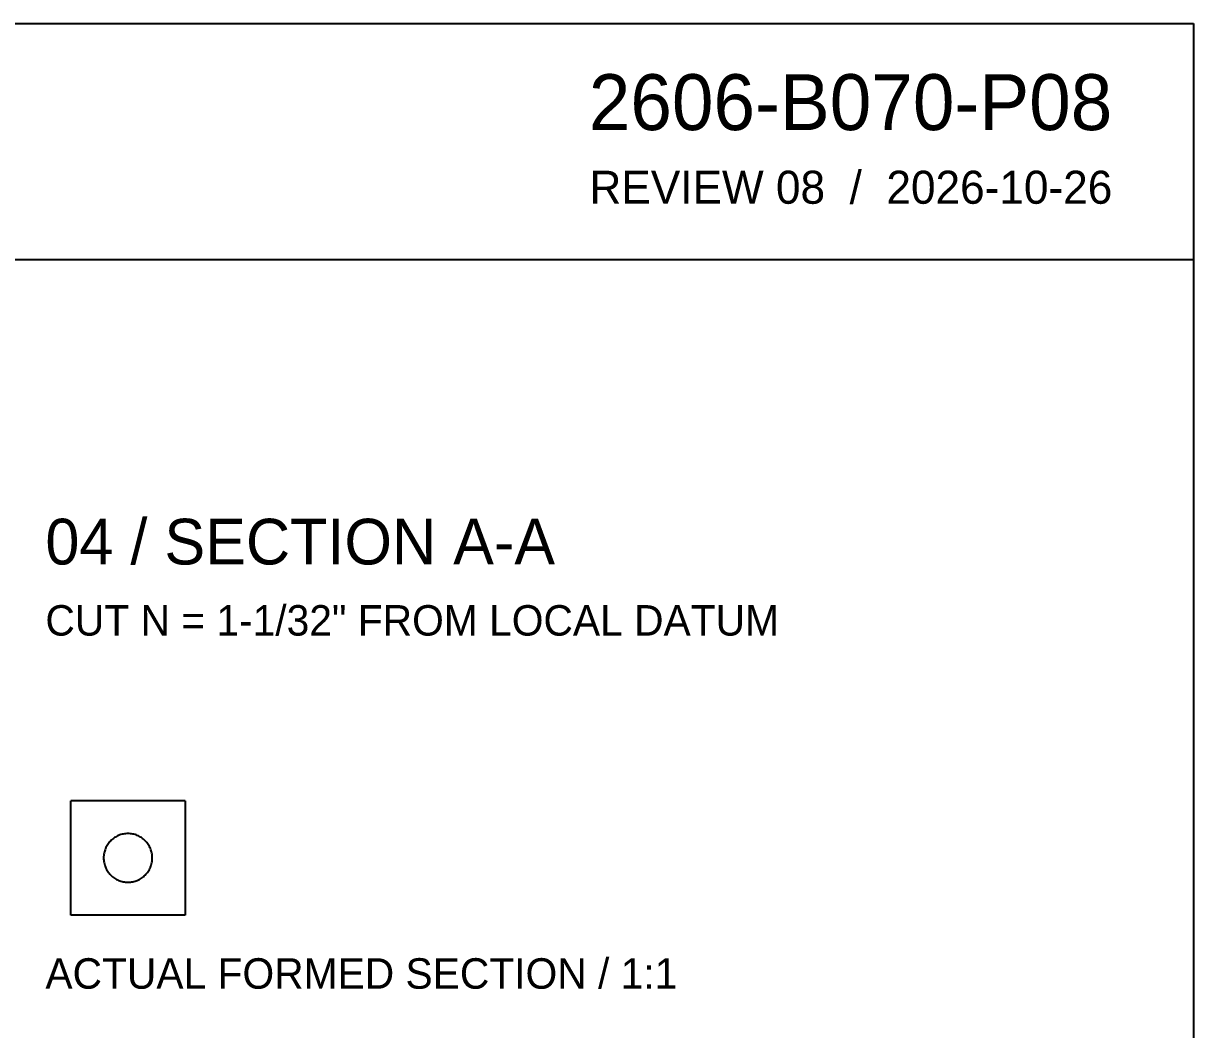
# Model space of a CAD drawing. Header units: inches. Extents: x 0.5 to 33.5, y 0.5 to 21.5.
# Drawn here: x 27.13 to 33.53, y 16.03 to 21.53 of the extents above; entities that cross this region are included whole.
import ezdxf
from ezdxf.enums import TextEntityAlignment as Align

# ---------------------------------------------------------------- set-up
doc = ezdxf.new("R2010")
doc.units = ezdxf.units.IN
doc.header["$MEASUREMENT"] = 0

msp = doc.modelspace()

# ---------------------------------------------------------------- linework, layer by layer
at = {"layer": 'OUTLINE'}
for p, q in [((0.4722, 21.5278), (33.5278, 21.5278)), ((33.5278, 21.5278), (33.5278, 0.4722)), ((0.4722, 20.2361), (33.5278, 20.2361)), ((28.0139, 17.2778), (27.3889, 17.2778)), ((27.3889, 16.6528), (27.3889, 17.2778)), ((28.0139, 17.2778), (28.0139, 16.6528)), ((27.6445, 17.0855), (27.6387, 17.0826)), ((27.6505, 17.0882), (27.6445, 17.0855)), ((27.6566, 17.0905), (27.6505, 17.0882)), ((27.6628, 17.0926), (27.6566, 17.0905)), ((27.6691, 17.0943), (27.6628, 17.0926)), ((27.6754, 17.0957), (27.6691, 17.0943)), ((27.6819, 17.0968), (27.6754, 17.0957)), ((27.6884, 17.0976), (27.6819, 17.0968)), ((27.6949, 17.0981), (27.6884, 17.0976)), ((27.7014, 17.0983), (27.6949, 17.0981)), ((27.7079, 17.0981), (27.7014, 17.0983)), ((27.7144, 17.0976), (27.7079, 17.0981)), ((27.7209, 17.0968), (27.7144, 17.0976)), ((27.7273, 17.0957), (27.7209, 17.0968)), ((27.7337, 17.0943), (27.7273, 17.0957)), ((27.74, 17.0926), (27.7337, 17.0943)), ((27.7462, 17.0905), (27.74, 17.0926)), ((27.7523, 17.0882), (27.7462, 17.0905)), ((27.7583, 17.0855), (27.7523, 17.0882)), ((27.7641, 17.0826), (27.7583, 17.0855)), ((27.5812, 17.0221), (27.5785, 17.0162)), ((27.5841, 17.028), (27.5812, 17.0221)), ((27.5873, 17.0337), (27.5841, 17.028)), ((27.5908, 17.0392), (27.5873, 17.0337)), ((27.5946, 17.0445), (27.5908, 17.0392)), ((27.5986, 17.0497), (27.5946, 17.0445)), ((27.6028, 17.0546), (27.5986, 17.0497)), ((27.6073, 17.0593), (27.6028, 17.0546)), ((27.6121, 17.0638), (27.6073, 17.0593)), ((27.617, 17.0681), (27.6121, 17.0638)), ((27.6222, 17.0721), (27.617, 17.0681)), ((27.6275, 17.0759), (27.6222, 17.0721)), ((27.633, 17.0794), (27.6275, 17.0759)), ((27.6387, 17.0826), (27.633, 17.0794)), ((27.7698, 17.0794), (27.7641, 17.0826)), ((27.7753, 17.0759), (27.7698, 17.0794)), ((27.7806, 17.0721), (27.7753, 17.0759)), ((27.7858, 17.0681), (27.7806, 17.0721)), ((27.7907, 17.0638), (27.7858, 17.0681)), ((27.7954, 17.0593), (27.7907, 17.0638)), ((27.7999, 17.0546), (27.7954, 17.0593)), ((27.8042, 17.0497), (27.7999, 17.0546)), ((27.8082, 17.0445), (27.8042, 17.0497)), ((27.812, 17.0392), (27.8082, 17.0445)), ((27.8155, 17.0337), (27.812, 17.0392)), ((27.8187, 17.028), (27.8155, 17.0337)), ((27.8216, 17.0221), (27.8187, 17.028)), ((27.8243, 17.0162), (27.8216, 17.0221)), ((27.5685, 16.9718), (27.5684, 16.9653)), ((27.5684, 16.9653), (27.5685, 16.9588)), ((27.569, 16.9783), (27.5685, 16.9718)), ((27.5685, 16.9588), (27.569, 16.9522)), ((27.5698, 16.9848), (27.569, 16.9783)), ((27.5709, 16.9912), (27.5698, 16.9848)), ((27.5724, 16.9976), (27.5709, 16.9912)), ((27.5741, 17.0039), (27.5724, 16.9976)), ((27.5762, 17.0101), (27.5741, 17.0039)), ((27.5785, 17.0162), (27.5762, 17.0101)), ((27.8266, 17.0101), (27.8243, 17.0162)), ((27.8287, 17.0039), (27.8266, 17.0101)), ((27.8304, 16.9976), (27.8287, 17.0039)), ((27.8318, 16.9912), (27.8304, 16.9976)), ((27.8329, 16.9848), (27.8318, 16.9912)), ((27.8337, 16.9783), (27.8329, 16.9848)), ((27.8342, 16.9718), (27.8337, 16.9783)), ((27.8337, 16.9522), (27.8342, 16.9588)), ((27.8344, 16.9653), (27.8342, 16.9718)), ((27.8342, 16.9588), (27.8344, 16.9653)), ((27.569, 16.9522), (27.5698, 16.9458)), ((27.5698, 16.9458), (27.5709, 16.9393)), ((27.5709, 16.9393), (27.5724, 16.933)), ((27.5724, 16.933), (27.5741, 16.9267)), ((27.5741, 16.9267), (27.5762, 16.9205)), ((27.5762, 16.9205), (27.5785, 16.9144)), ((27.5785, 16.9144), (27.5812, 16.9084)), ((27.5812, 16.9084), (27.5841, 16.9026)), ((27.5841, 16.9026), (27.5873, 16.8969)), ((27.5873, 16.8969), (27.5908, 16.8914)), ((27.5908, 16.8914), (27.5946, 16.886)), ((27.8082, 16.886), (27.812, 16.8914)), ((27.812, 16.8914), (27.8155, 16.8969)), ((27.8155, 16.8969), (27.8187, 16.9026)), ((27.8187, 16.9026), (27.8216, 16.9084)), ((27.8216, 16.9084), (27.8243, 16.9144)), ((27.8243, 16.9144), (27.8266, 16.9205)), ((27.8266, 16.9205), (27.8287, 16.9267)), ((27.8287, 16.9267), (27.8304, 16.933)), ((27.8304, 16.933), (27.8318, 16.9393)), ((27.8318, 16.9393), (27.8329, 16.9458)), ((27.8329, 16.9458), (27.8337, 16.9522)), ((27.5946, 16.886), (27.5986, 16.8809)), ((27.5986, 16.8809), (27.6028, 16.876)), ((27.6028, 16.876), (27.6073, 16.8712)), ((27.6073, 16.8712), (27.6121, 16.8667)), ((27.6121, 16.8667), (27.617, 16.8625)), ((27.617, 16.8625), (27.6222, 16.8585)), ((27.6222, 16.8585), (27.6275, 16.8547)), ((27.6275, 16.8547), (27.633, 16.8512)), ((27.633, 16.8512), (27.6387, 16.848)), ((27.6387, 16.848), (27.6445, 16.845)), ((27.6445, 16.845), (27.6505, 16.8424)), ((27.6505, 16.8424), (27.6566, 16.8401)), ((27.6566, 16.8401), (27.6628, 16.838)), ((27.6628, 16.838), (27.6691, 16.8363)), ((27.6691, 16.8363), (27.6754, 16.8348)), ((27.6754, 16.8348), (27.6819, 16.8337)), ((27.6819, 16.8337), (27.6884, 16.8329)), ((27.6884, 16.8329), (27.6949, 16.8324)), ((27.6949, 16.8324), (27.7014, 16.8323)), ((27.7014, 16.8323), (27.7079, 16.8324)), ((27.7079, 16.8324), (27.7144, 16.8329)), ((27.7144, 16.8329), (27.7209, 16.8337)), ((27.7209, 16.8337), (27.7273, 16.8348)), ((27.7273, 16.8348), (27.7337, 16.8363)), ((27.7337, 16.8363), (27.74, 16.838)), ((27.74, 16.838), (27.7462, 16.8401)), ((27.7462, 16.8401), (27.7523, 16.8424)), ((27.7523, 16.8424), (27.7583, 16.845)), ((27.7583, 16.845), (27.7641, 16.848)), ((27.7641, 16.848), (27.7698, 16.8512)), ((27.7698, 16.8512), (27.7753, 16.8547)), ((27.7753, 16.8547), (27.7806, 16.8585)), ((27.7806, 16.8585), (27.7858, 16.8625)), ((27.7858, 16.8625), (27.7907, 16.8667)), ((27.7907, 16.8667), (27.7954, 16.8712)), ((27.7954, 16.8712), (27.7999, 16.876)), ((27.7999, 16.876), (27.8042, 16.8809)), ((27.8042, 16.8809), (27.8082, 16.886)), ((28.0139, 16.6528), (27.3889, 16.6528))]:
    msp.add_line(p, q, dxfattribs=at)

# ---------------------------------------------------------------- texts
at = {"layer": 'ANNOTATION'}
for s, height, p in [('2606-B070-P08', 0.305556, (33.0833, 20.9444)), ('REVIEW 08  /  2026-10-26', 0.180556, (33.0833, 20.5417))]:
    msp.add_text(s, height=height, dxfattribs=at).set_placement(p, align=Align.RIGHT)
for s, height, p in [('04 / SECTION A-A', 0.25, (27.25, 18.5694)), ('CUT N = 1-1/32" FROM LOCAL DATUM', 0.166667, (27.25, 18.1806)), ('ACTUAL FORMED SECTION / 1:1', 0.166667, (27.25, 16.25))]:
    msp.add_text(s, height=height, dxfattribs=at).set_placement(p)

doc.saveas('drawing.dxf')
